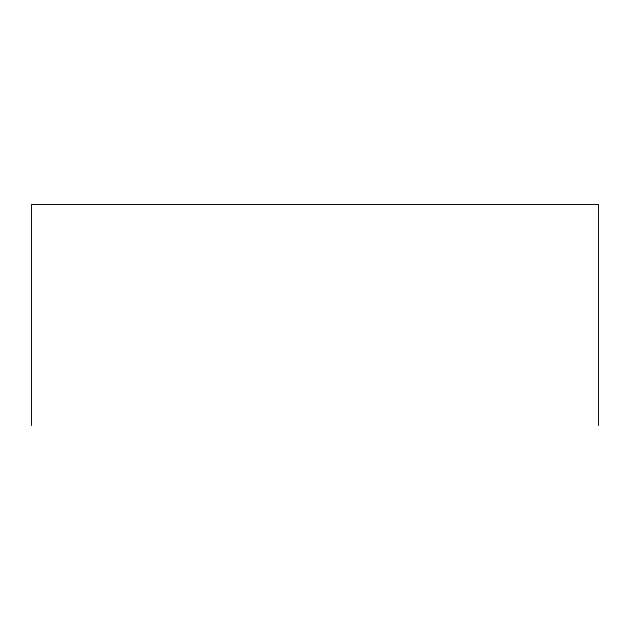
<?xml version="1.0" encoding="UTF-8"?>
<svg xmlns="http://www.w3.org/2000/svg" width="630" height="630" viewBox="0 0 630 630"><rect width="100%" height="100%" fill="white"/><g stroke="black" fill="none" stroke-linecap="round" stroke-linejoin="round"><path stroke-width="0.94" d="M598.5 425.534L598.5 204.466L31.5 204.466L31.5 425.534"/></g></svg>
